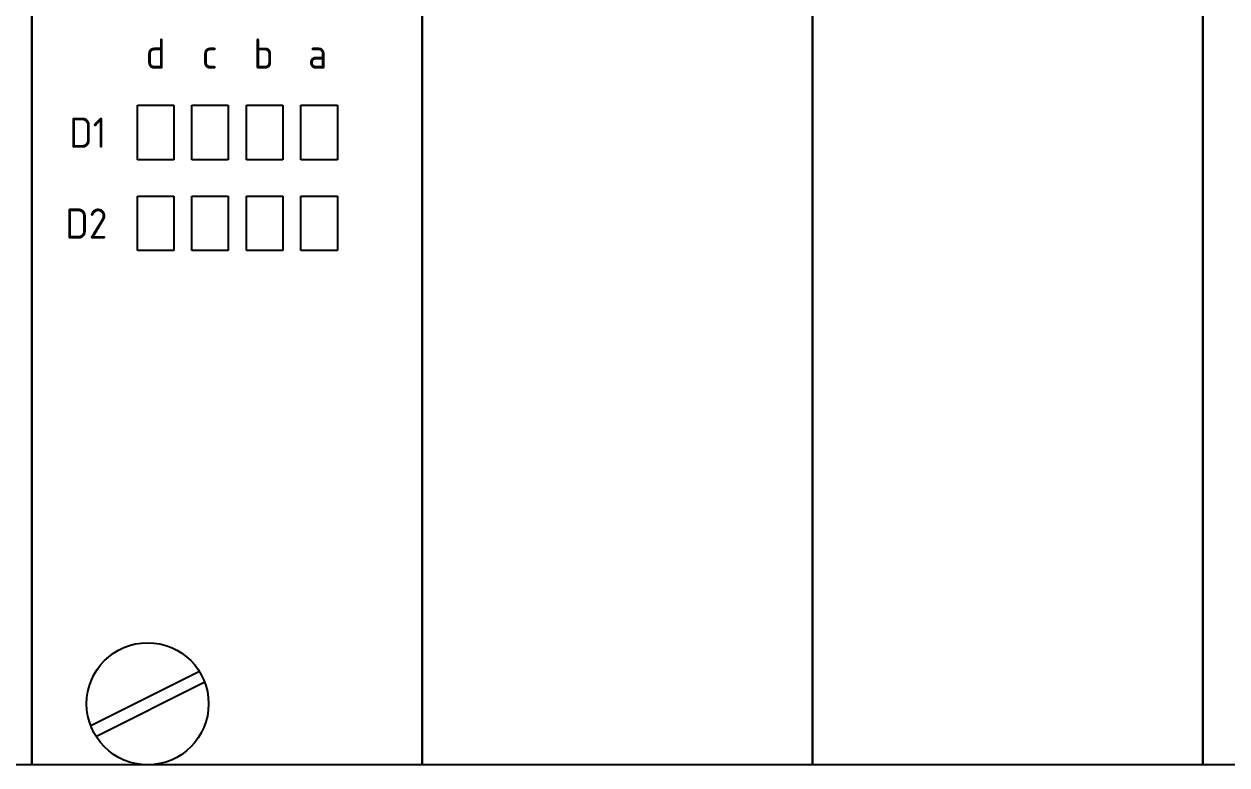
# Model space of a CAD drawing. Extents: x 0 to 34, y 0 to 22.
# Drawn here: x 16.519 to 16.9619, y 12.9374 to 13.21 of the extents above; entities that cross this region are included whole.
import ezdxf

# ---------------------------------------------------------------- set-up
doc = ezdxf.new("R2010")
doc.units = 0
doc.header["$LTSCALE"] = 0.375
doc.header["$MEASUREMENT"] = 0
doc.linetypes.add('Standard', pattern=[0])
for name, color, linetype in [('6', 3, 'Continuous'), ('Free_graphics', 2, 'Continuous'), ('SLIN', 1, 'Continuous')]:
    doc.layers.add(name, color=color, linetype=linetype)
doc.styles.get("Standard").update_dxf_attribs({"font": 'isocp.shx'})

msp = doc.modelspace()

# ---------------------------------------------------------------- linework, layer by layer
at = {"layer": 'Free_graphics', "color": 2, "linetype": 'Standard', "lineweight": -3}
for p, q in [((16.52181, 12.93741), (16.52181, 13.84923)), ((16.52181, 12.93741), (16.52181, 13.84923)), ((16.52181, 13.84923), (16.52181, 12.93741)), ((16.52181, 13.84923), (16.52181, 12.93741)), ((16.52181, 12.93741), (16.52181, 13.84923)), ((16.52181, 12.93741), (16.52181, 13.84923)), ((16.52181, 13.84923), (16.52181, 12.93741)), ((16.52181, 13.84923), (16.52181, 12.93741)), ((16.66555, 13.84923), (16.66555, 12.93741)), ((16.66555, 12.93741), (16.66555, 13.84923)), ((16.66555, 13.84923), (16.66555, 12.93741)), ((16.66555, 12.93741), (16.66555, 13.84923)), ((16.80928, 13.84923), (16.80928, 12.93741)), ((16.80928, 13.84923), (16.80928, 12.93741)), ((16.54337, 12.95185), (16.58355, 12.97194)), ((16.54337, 12.95185), (16.58355, 12.97194)), ((16.54539, 12.94783), (16.58556, 12.96792)), ((16.54539, 12.94783), (16.58556, 12.96792)), ((16.52181, 12.93741), (16.37808, 12.93741)), ((16.52181, 12.93741), (16.37808, 12.93741)), ((16.66555, 12.93741), (16.52181, 12.93741)), ((16.66555, 12.93741), (16.52181, 12.93741))]:
    msp.add_line(p, q, dxfattribs=at)
at = {"layer": 'Free_graphics', "color": 4, "linetype": 'Standard', "lineweight": -3}
for p, q in [((16.52181, 12.93741), (16.52181, 13.84923)), ((16.52181, 12.93741), (16.52181, 13.84923)), ((16.66555, 13.84923), (16.66555, 12.93741)), ((16.66555, 13.84923), (16.66555, 12.93741)), ((16.80928, 12.93741), (16.80928, 13.84923)), ((16.80928, 12.93741), (16.80928, 13.84923)), ((16.95302, 13.84923), (16.95302, 12.93741)), ((16.95302, 12.93741), (16.95302, 13.84923)), ((16.95302, 13.84923), (16.95302, 12.93741)), ((16.95302, 12.93741), (16.95302, 13.84923)), ((16.66555, 12.93741), (16.52181, 12.93741)), ((16.66555, 12.93741), (16.52181, 12.93741)), ((16.80928, 12.93741), (16.66555, 12.93741)), ((16.95302, 12.93741), (16.80928, 12.93741)), ((16.95302, 12.93741), (16.80928, 12.93741)), ((17.09676, 12.93741), (16.95302, 12.93741)), ((17.09676, 12.93741), (16.95302, 12.93741))]:
    msp.add_line(p, q, dxfattribs=at)
at = {"layer": 'Free_graphics', "color": 2, "linetype": 'Standard', "lineweight": -3}
msp.add_circle((16.56447, 12.9599), 0.02246, dxfattribs=at)
msp.add_circle((16.56447, 12.9599), 0.02246, dxfattribs=at)
at = {"layer": 'SLIN', "color": 2, "linetype": 'Standard', "lineweight": -3}
for p, q in [((16.56071, 13.16009), (16.56071, 13.18014)), ((16.56071, 13.18014), (16.57409, 13.18014)), ((16.57409, 13.18014), (16.57409, 13.16009)), ((16.5808, 13.16009), (16.5808, 13.18014)), ((16.5808, 13.18014), (16.59418, 13.18014)), ((16.59418, 13.18014), (16.59418, 13.16009)), ((16.60086, 13.16009), (16.60086, 13.18014)), ((16.60086, 13.18014), (16.61424, 13.18014)), ((16.61424, 13.18014), (16.61424, 13.16009)), ((16.62094, 13.16009), (16.62094, 13.18014)), ((16.62094, 13.18014), (16.63433, 13.18014)), ((16.63433, 13.18014), (16.63433, 13.16009)), ((16.57409, 13.16009), (16.56071, 13.16009)), ((16.59418, 13.16009), (16.5808, 13.16009)), ((16.61424, 13.16009), (16.60086, 13.16009)), ((16.63433, 13.16009), (16.62094, 13.16009)), ((16.56071, 13.12665), (16.56071, 13.14671)), ((16.56071, 13.14671), (16.57409, 13.14671)), ((16.57409, 13.14671), (16.57409, 13.12665)), ((16.5808, 13.12665), (16.5808, 13.14671)), ((16.5808, 13.14671), (16.59418, 13.14671)), ((16.59418, 13.14671), (16.59418, 13.12665)), ((16.60086, 13.12665), (16.60086, 13.14671)), ((16.60086, 13.14671), (16.61424, 13.14671)), ((16.61424, 13.14671), (16.61424, 13.12665)), ((16.62094, 13.12665), (16.62094, 13.14671)), ((16.62094, 13.14671), (16.63433, 13.14671)), ((16.63433, 13.14671), (16.63433, 13.12665)), ((16.57409, 13.12665), (16.56071, 13.12665)), ((16.59418, 13.12665), (16.5808, 13.12665)), ((16.61424, 13.12665), (16.60086, 13.12665)), ((16.63433, 13.12665), (16.62094, 13.12665))]:
    msp.add_line(p, q, dxfattribs=at)

# ---------------------------------------------------------------- texts
at = {"layer": '6', "lineweight": -3}
for s, height, p in [('d', 0.01113, (16.56373, 13.19356)), ('b', 0.01113, (16.60347, 13.19356)), ('c', 0.01113, (16.58434, 13.19356)), ('a', 0.01113, (16.62352, 13.19356)), ('D1', 0.011133, (16.53563, 13.16447)), ('D2', 0.011133, (16.53419, 13.13103))]:
    msp.add_text(s, height=height, dxfattribs=at).set_placement(p)

doc.saveas('drawing.dxf')
